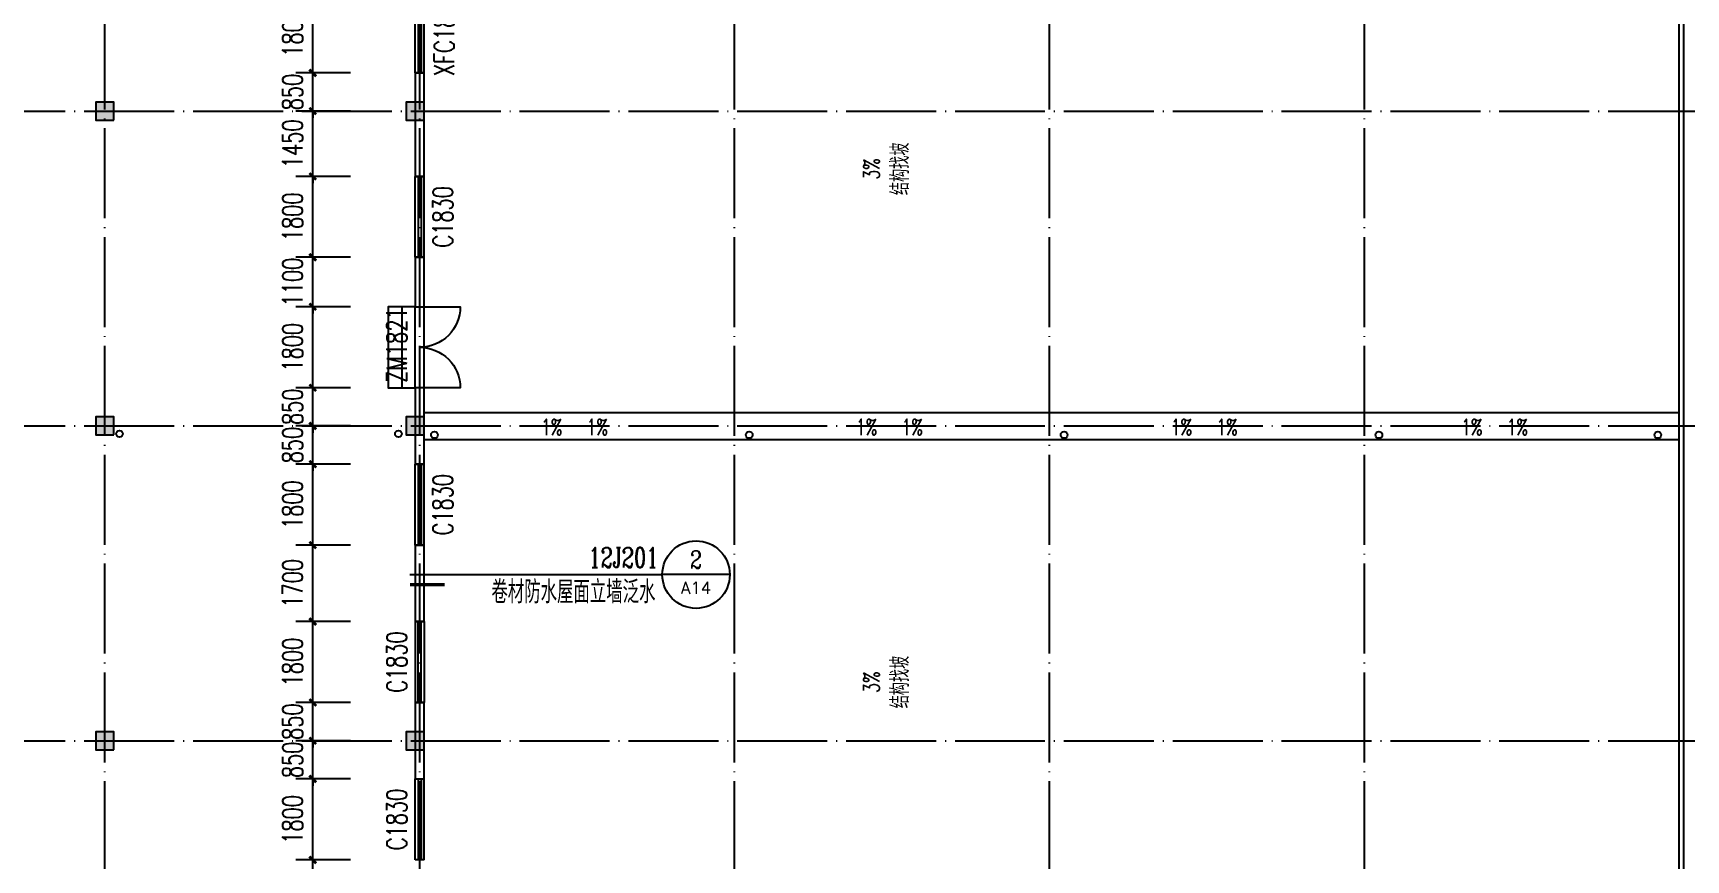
# Model space of a CAD drawing. Extents: x -4747 to 1060961, y -766984 to 396631.
# Drawn here: x 490947 to 527695, y -123078 to -104692 of the extents above; entities that cross this region are included whole.
import ezdxf
from ezdxf.enums import TextEntityAlignment as Align

# ---------------------------------------------------------------- set-up
doc = ezdxf.new("R2010")
doc.units = 0
doc.header["$LTSCALE"] = 1000
doc.header["$MEASUREMENT"] = 0
doc.linetypes.add('DOTE', pattern=[2.42, 2, -0.2, 0.02, -0.2])
doc.layers.get('0').update_dxf_attribs({"linetype": 'CONTINUOUS'})
doc.layers.get('DEFPOINTS').update_dxf_attribs({"linetype": 'CONTINUOUS'})
for name, color, linetype in [('DIM_IDEN', 3, 'CONTINUOUS'), ('DIM_SYMB', 3, 'CONTINUOUS'), ('DOTE', 1, 'DOTE'), ('PUB_DIM', 3, 'CONTINUOUS'), ('PUB_TEXT', 7, 'CONTINUOUS'), ('STAIR', 2, 'CONTINUOUS'), ('WALL', 6, 'CONTINUOUS'), ('WINDOW', 4, 'CONTINUOUS'), ('WINDOW_TEXT', 7, 'CONTINUOUS'), ('屋面', 4, 'CONTINUOUS'), ('柱', 2, 'CONTINUOUS'), ('雨水管', 2, 'CONTINUOUS')]:
    doc.layers.add(name, color=color, linetype=linetype)
doc.styles.add('_TCH_DIM', font='SIMPLEX', dxfattribs={"bigfont": 'GBCBIG'})
doc.styles.add('_TCH_LABEL', font='COMPLEX', dxfattribs={"bigfont": 'GBCBIG'})
doc.styles.add('_TCH_WINDOW', font='SIMPLEX', dxfattribs={"height": 3.5, "bigfont": 'GBCBIG'})
doc.styles.add('DIM_FONT', font='SIMPLEX', dxfattribs={"width": 0.7, "bigfont": 'GBCBIG'})
doc.dimstyles.new('DIMN150', dxfattribs={"dimscale": 1.5, "dimtxt": 300, "dimasz": 100, "dimexe": 250, "dimexo": 300, "dimgap": 150, "dimtad": 1, "dimdec": 0, "dimzin": 0, "dimtxsty": 'DIM_FONT', "dimblk": 'ARCHTICK', "dimcen": 0.09, "dimclrt": 7, "dimazin": 3, "dimtfac": 1, "dimtdec": 0, "dimtix": 1, "dimtmove": 0, "dimatfit": 3, "dimtolj": 1, "dimtzin": 0})

# ---------------------------------------------------------------- blocks, each defined once
blk = doc.blocks.new('A$C4F142EB0')
at = {"layer": '柱'}
h = blk.add_hatch(color=256, dxfattribs=at)
h.paths.add_polyline_path([(21200, 41800), (21200, 42200), (20800, 42200), (20800, 41800)])
h.paths.add_polyline_path([(14300, 41800), (14300, 42200), (13900, 42200), (13900, 41800)])
h.paths.add_polyline_path([(7200, 41800), (7200, 42200), (6800, 42200), (6800, 41800)])
h.paths.add_polyline_path([(400, 41800), (400, 42200), (0, 42200), (0, 41800)])
h.paths.add_polyline_path([(21200, 34900), (21200, 35300), (20800, 35300), (20800, 34900)])
h.paths.add_polyline_path([(14300, 34900), (14300, 35300), (13900, 35300), (13900, 34900)])
h.paths.add_polyline_path([(7200, 34900), (7200, 35300), (6800, 35300), (6800, 34900)])
h.paths.add_polyline_path([(400, 34900), (400, 35300), (0, 35300), (0, 34900)])
h.paths.add_polyline_path([(21200, 27900), (21200, 28300), (20800, 28300), (20800, 27900)])
h.paths.add_polyline_path([(14300, 27900), (14300, 28300), (13900, 28300), (13900, 27900)])
h.paths.add_polyline_path([(7200, 27900), (7200, 28300), (6800, 28300), (6800, 27900)])
h.paths.add_polyline_path([(400, 27900), (400, 28300), (0, 28300), (0, 27900)])
h.paths.add_polyline_path([(21200, 20900), (21200, 21300), (20800, 21300), (20800, 20900)])
h.paths.add_polyline_path([(14300, 20900), (14300, 21300), (13900, 21300), (13900, 20900)])
h.paths.add_polyline_path([(7200, 20800), (7200, 21200), (6800, 21200), (6800, 20800)])
h.paths.add_polyline_path([(400, 20800), (400, 21200), (0, 21200), (0, 20800)])
h.paths.add_polyline_path([(7200, 18000), (7200, 18400), (6800, 18400), (6800, 18000)])
h.paths.add_polyline_path([(400, 18000), (400, 18400), (0, 18400), (0, 18000)])
h.paths.add_polyline_path([(21200, 13900), (21200, 14300), (20800, 14300), (20800, 13900)])
h.paths.add_polyline_path([(14300, 13900), (14300, 14300), (13900, 14300), (13900, 13900)])
h.paths.add_polyline_path([(7200, 13800), (7200, 14200), (6800, 14200), (6800, 13800)])
h.paths.add_polyline_path([(400, 13900), (400, 14300), (0, 14300), (0, 13900)])
h.paths.add_polyline_path([(35200, 6800), (35200, 7200), (34800, 7200), (34800, 6800)])
h.paths.add_polyline_path([(28300, 6800), (28300, 7200), (27900, 7200), (27900, 6800)])
h.paths.add_polyline_path([(21200, 6900), (21200, 7300), (20800, 7300), (20800, 6900)])
h.paths.add_polyline_path([(14300, 6900), (14300, 7300), (13900, 7300), (13900, 6900)])
h.paths.add_polyline_path([(7200, 6900), (7200, 7300), (6800, 7300), (6800, 6900)])
h.paths.add_polyline_path([(400, 6900), (400, 7300), (0, 7300), (0, 6900)])
h.paths.add_polyline_path([(35200, 0), (35200, 400), (34800, 400), (34800, 0)])
h.paths.add_polyline_path([(28300, 0), (28300, 400), (27900, 400), (27900, 0)])
h.paths.add_polyline_path([(21200, 0), (21200, 400), (20800, 400), (20800, 0)])
h.paths.add_polyline_path([(14300, 0), (14300, 400), (13900, 400), (13900, 0)])
h.paths.add_polyline_path([(7200, 0), (7200, 400), (6800, 400), (6800, 0)])
h.paths.add_polyline_path([(400, 0), (400, 400), (0, 400), (0, 0)])
for points in [[(14300, 27900), (14300, 28300), (13900, 28300), (13900, 27900)], [(21200, 27900), (21200, 28300), (20800, 28300), (20800, 27900)], [(14300, 20900), (14300, 21300), (13900, 21300), (13900, 20900)], [(21200, 20900), (21200, 21300), (20800, 21300), (20800, 20900)], [(14300, 13900), (14300, 14300), (13900, 14300), (13900, 13900)], [(21200, 13900), (21200, 14300), (20800, 14300), (20800, 13900)]]:
    blk.add_lwpolyline(points, close=True, dxfattribs=at)
blk = doc.blocks.new('_ARCHTICK')
at = {"color": 0, "linetype": 'BYBLOCK', "const_width": 0.4}
blk.add_lwpolyline([(-0.5, -0.5), (0.5, 0.5)], dxfattribs=at)
blk = doc.blocks.new('*D852')
at = {"layer": 'DEFPOINTS', "color": 0}
for p in [(497166, -123078), (498456, -123078), (498456, -124778)]:
    blk.add_point(p, dxfattribs=at)
at = {"layer": 'PUB_DIM', "color": 0}
for p, q in [((498006, -123078), (496791, -123078)), ((497166, -124778), (497166, -123078)), ((498006, -124778), (496791, -124778))]:
    blk.add_line(p, q, dxfattribs=at)
at = {"layer": 'PUB_DIM', "color": 0, "xscale": 150, "yscale": 150, "zscale": 150}
for p, rotation in [((497166, -123078), 90), ((497166, -124778), 270)]:
    blk.add_blockref('_ARCHTICK', p, dxfattribs=dict(at, rotation=rotation))
at = {"layer": 'PUB_DIM', "color": 7, "insert": (496716, -123928), "char_height": 450, "attachment_point": 5, "rotation": 90, "style": 'DIM_FONT'}
blk.add_mtext('\\A1;1700', dxfattribs=at)
blk = doc.blocks.new('*D853')
at = {"layer": 'DEFPOINTS', "color": 0}
for p in [(497166, -121278), (498456, -121278), (498456, -123078)]:
    blk.add_point(p, dxfattribs=at)
at = {"layer": 'PUB_DIM', "color": 0}
for p, q in [((498006, -121278), (496791, -121278)), ((497166, -123078), (497166, -121278)), ((498006, -123078), (496791, -123078))]:
    blk.add_line(p, q, dxfattribs=at)
at = {"layer": 'PUB_DIM', "color": 0, "xscale": 150, "yscale": 150, "zscale": 150}
for p, rotation in [((497166, -121278), 90), ((497166, -123078), 270)]:
    blk.add_blockref('_ARCHTICK', p, dxfattribs=dict(at, rotation=rotation))
at = {"layer": 'PUB_DIM', "color": 7, "insert": (496716, -122178), "char_height": 450, "attachment_point": 5, "rotation": 90, "style": 'DIM_FONT'}
blk.add_mtext('\\A1;1800', dxfattribs=at)
blk = doc.blocks.new('*D854')
at = {"layer": 'DEFPOINTS', "color": 0}
for p in [(497166, -120428), (498456, -120428), (498456, -121278)]:
    blk.add_point(p, dxfattribs=at)
at = {"layer": 'PUB_DIM', "color": 0}
for p, q in [((498006, -120428), (496791, -120428)), ((497166, -120428), (497166, -120278)), ((497166, -121278), (497166, -120428)), ((498006, -121278), (496791, -121278)), ((497166, -121278), (497166, -121428))]:
    blk.add_line(p, q, dxfattribs=at)
at = {"layer": 'PUB_DIM', "color": 0, "xscale": 150, "yscale": 150, "zscale": 150}
for p, rotation in [((497166, -120428), 270), ((497166, -121278), 90)]:
    blk.add_blockref('_ARCHTICK', p, dxfattribs=dict(at, rotation=rotation))
at = {"layer": 'PUB_DIM', "color": 7, "insert": (496716, -120853), "char_height": 450, "attachment_point": 5, "rotation": 90, "style": 'DIM_FONT'}
blk.add_mtext('\\A1;850', dxfattribs=at)
blk = doc.blocks.new('*D855')
at = {"layer": 'DEFPOINTS', "color": 0}
for p in [(497166, -119578), (498456, -119578), (498456, -120428)]:
    blk.add_point(p, dxfattribs=at)
at = {"layer": 'PUB_DIM', "color": 0}
for p, q in [((497166, -119578), (497166, -119428)), ((498006, -119578), (496791, -119578)), ((497166, -120428), (497166, -119578)), ((498006, -120428), (496791, -120428)), ((497166, -120428), (497166, -120578))]:
    blk.add_line(p, q, dxfattribs=at)
at = {"layer": 'PUB_DIM', "color": 0, "xscale": 150, "yscale": 150, "zscale": 150}
for p, rotation in [((497166, -119578), 270), ((497166, -120428), 90)]:
    blk.add_blockref('_ARCHTICK', p, dxfattribs=dict(at, rotation=rotation))
at = {"layer": 'PUB_DIM', "color": 7, "insert": (496716, -120003), "char_height": 450, "attachment_point": 5, "rotation": 90, "style": 'DIM_FONT'}
blk.add_mtext('\\A1;850', dxfattribs=at)
blk = doc.blocks.new('*D856')
at = {"layer": 'DEFPOINTS', "color": 0}
for p in [(497166, -117778), (498456, -117778), (498456, -119578)]:
    blk.add_point(p, dxfattribs=at)
at = {"layer": 'PUB_DIM', "color": 0}
for p, q in [((498006, -117778), (496791, -117778)), ((497166, -119578), (497166, -117778)), ((498006, -119578), (496791, -119578))]:
    blk.add_line(p, q, dxfattribs=at)
at = {"layer": 'PUB_DIM', "color": 0, "xscale": 150, "yscale": 150, "zscale": 150}
for p, rotation in [((497166, -117778), 90), ((497166, -119578), 270)]:
    blk.add_blockref('_ARCHTICK', p, dxfattribs=dict(at, rotation=rotation))
at = {"layer": 'PUB_DIM', "color": 7, "insert": (496716, -118678), "char_height": 450, "attachment_point": 5, "rotation": 90, "style": 'DIM_FONT'}
blk.add_mtext('\\A1;1800', dxfattribs=at)
blk = doc.blocks.new('*D857')
at = {"layer": 'DEFPOINTS', "color": 0}
for p in [(497166, -116078), (498456, -116078), (498456, -117778)]:
    blk.add_point(p, dxfattribs=at)
at = {"layer": 'PUB_DIM', "color": 0}
for p, q in [((498006, -116078), (496791, -116078)), ((497166, -117778), (497166, -116078)), ((498006, -117778), (496791, -117778))]:
    blk.add_line(p, q, dxfattribs=at)
at = {"layer": 'PUB_DIM', "color": 0, "xscale": 150, "yscale": 150, "zscale": 150}
for p, rotation in [((497166, -116078), 90), ((497166, -117778), 270)]:
    blk.add_blockref('_ARCHTICK', p, dxfattribs=dict(at, rotation=rotation))
at = {"layer": 'PUB_DIM', "color": 7, "insert": (496716, -116928), "char_height": 450, "attachment_point": 5, "rotation": 90, "style": 'DIM_FONT'}
blk.add_mtext('\\A1;1700', dxfattribs=at)
blk = doc.blocks.new('*D858')
at = {"layer": 'DEFPOINTS', "color": 0}
for p in [(497166, -114278), (498456, -114278), (498456, -116078)]:
    blk.add_point(p, dxfattribs=at)
at = {"layer": 'PUB_DIM', "color": 0}
for p, q in [((498006, -114278), (496791, -114278)), ((497166, -116078), (497166, -114278)), ((498006, -116078), (496791, -116078))]:
    blk.add_line(p, q, dxfattribs=at)
at = {"layer": 'PUB_DIM', "color": 0, "xscale": 150, "yscale": 150, "zscale": 150}
for p, rotation in [((497166, -114278), 90), ((497166, -116078), 270)]:
    blk.add_blockref('_ARCHTICK', p, dxfattribs=dict(at, rotation=rotation))
at = {"layer": 'PUB_DIM', "color": 7, "insert": (496716, -115178), "char_height": 450, "attachment_point": 5, "rotation": 90, "style": 'DIM_FONT'}
blk.add_mtext('\\A1;1800', dxfattribs=at)
blk = doc.blocks.new('*D859')
at = {"layer": 'DEFPOINTS', "color": 0}
for p in [(497166, -113428), (498456, -113428), (498456, -114278)]:
    blk.add_point(p, dxfattribs=at)
at = {"layer": 'PUB_DIM', "color": 0}
for p, q in [((498006, -113428), (496791, -113428)), ((497166, -113428), (497166, -113278)), ((497166, -114278), (497166, -113428)), ((498006, -114278), (496791, -114278)), ((497166, -114278), (497166, -114428))]:
    blk.add_line(p, q, dxfattribs=at)
at = {"layer": 'PUB_DIM', "color": 0, "xscale": 150, "yscale": 150, "zscale": 150}
for p, rotation in [((497166, -113428), 270), ((497166, -114278), 90)]:
    blk.add_blockref('_ARCHTICK', p, dxfattribs=dict(at, rotation=rotation))
at = {"layer": 'PUB_DIM', "color": 7, "insert": (496716, -113853), "char_height": 450, "attachment_point": 5, "rotation": 90, "style": 'DIM_FONT'}
blk.add_mtext('\\A1;850', dxfattribs=at)
blk = doc.blocks.new('*D860')
at = {"layer": 'DEFPOINTS', "color": 0}
for p in [(497166, -112578), (498456, -112578), (498456, -113428)]:
    blk.add_point(p, dxfattribs=at)
at = {"layer": 'PUB_DIM', "color": 0}
for p, q in [((497166, -112578), (497166, -112428)), ((498006, -112578), (496791, -112578)), ((497166, -113428), (497166, -112578)), ((498006, -113428), (496791, -113428)), ((497166, -113428), (497166, -113578))]:
    blk.add_line(p, q, dxfattribs=at)
at = {"layer": 'PUB_DIM', "color": 0, "xscale": 150, "yscale": 150, "zscale": 150}
for p, rotation in [((497166, -112578), 270), ((497166, -113428), 90)]:
    blk.add_blockref('_ARCHTICK', p, dxfattribs=dict(at, rotation=rotation))
at = {"layer": 'PUB_DIM', "color": 7, "insert": (496716, -113003), "char_height": 450, "attachment_point": 5, "rotation": 90, "style": 'DIM_FONT'}
blk.add_mtext('\\A1;850', dxfattribs=at)
blk = doc.blocks.new('*D861')
at = {"layer": 'DEFPOINTS', "color": 0}
for p in [(497166, -110778), (498456, -110778), (498456, -112578)]:
    blk.add_point(p, dxfattribs=at)
at = {"layer": 'PUB_DIM', "color": 0}
for p, q in [((498006, -110778), (496791, -110778)), ((497166, -112578), (497166, -110778)), ((498006, -112578), (496791, -112578))]:
    blk.add_line(p, q, dxfattribs=at)
at = {"layer": 'PUB_DIM', "color": 0, "xscale": 150, "yscale": 150, "zscale": 150}
for p, rotation in [((497166, -110778), 90), ((497166, -112578), 270)]:
    blk.add_blockref('_ARCHTICK', p, dxfattribs=dict(at, rotation=rotation))
at = {"layer": 'PUB_DIM', "color": 7, "insert": (496716, -111678), "char_height": 450, "attachment_point": 5, "rotation": 90, "style": 'DIM_FONT'}
blk.add_mtext('\\A1;1800', dxfattribs=at)
blk = doc.blocks.new('*D862')
at = {"layer": 'DEFPOINTS', "color": 0}
for p in [(497166, -109678), (498456, -109678), (498456, -110778)]:
    blk.add_point(p, dxfattribs=at)
at = {"layer": 'PUB_DIM', "color": 0}
for p, q in [((498006, -109678), (496791, -109678)), ((497166, -109678), (497166, -109528)), ((497166, -110778), (497166, -109678)), ((498006, -110778), (496791, -110778)), ((497166, -110778), (497166, -110928))]:
    blk.add_line(p, q, dxfattribs=at)
at = {"layer": 'PUB_DIM', "color": 0, "xscale": 150, "yscale": 150, "zscale": 150}
for p, rotation in [((497166, -109678), 270), ((497166, -110778), 90)]:
    blk.add_blockref('_ARCHTICK', p, dxfattribs=dict(at, rotation=rotation))
at = {"layer": 'PUB_DIM', "color": 7, "insert": (496716, -110228), "char_height": 450, "attachment_point": 5, "rotation": 90, "style": 'DIM_FONT'}
blk.add_mtext('\\A1;1100', dxfattribs=at)
blk = doc.blocks.new('*D863')
at = {"layer": 'DEFPOINTS', "color": 0}
for p in [(497166, -107878), (498456, -107878), (498456, -109678)]:
    blk.add_point(p, dxfattribs=at)
at = {"layer": 'PUB_DIM', "color": 0}
for p, q in [((498006, -107878), (496791, -107878)), ((497166, -109678), (497166, -107878)), ((498006, -109678), (496791, -109678))]:
    blk.add_line(p, q, dxfattribs=at)
at = {"layer": 'PUB_DIM', "color": 0, "xscale": 150, "yscale": 150, "zscale": 150}
for p, rotation in [((497166, -107878), 90), ((497166, -109678), 270)]:
    blk.add_blockref('_ARCHTICK', p, dxfattribs=dict(at, rotation=rotation))
at = {"layer": 'PUB_DIM', "color": 7, "insert": (496716, -108778), "char_height": 450, "attachment_point": 5, "rotation": 90, "style": 'DIM_FONT'}
blk.add_mtext('\\A1;1800', dxfattribs=at)
blk = doc.blocks.new('*D864')
at = {"layer": 'DEFPOINTS', "color": 0}
for p in [(497166, -106428), (498456, -106428), (498456, -107878)]:
    blk.add_point(p, dxfattribs=at)
at = {"layer": 'PUB_DIM', "color": 0}
for p, q in [((498006, -106428), (496791, -106428)), ((497166, -106428), (497166, -106278)), ((497166, -107878), (497166, -106428)), ((498006, -107878), (496791, -107878)), ((497166, -107878), (497166, -108028))]:
    blk.add_line(p, q, dxfattribs=at)
at = {"layer": 'PUB_DIM', "color": 0, "xscale": 150, "yscale": 150, "zscale": 150}
for p, rotation in [((497166, -106428), 270), ((497166, -107878), 90)]:
    blk.add_blockref('_ARCHTICK', p, dxfattribs=dict(at, rotation=rotation))
at = {"layer": 'PUB_DIM', "color": 7, "insert": (496716, -107153), "char_height": 450, "attachment_point": 5, "rotation": 90, "style": 'DIM_FONT'}
blk.add_mtext('\\A1;1450', dxfattribs=at)
blk = doc.blocks.new('*D865')
at = {"layer": 'DEFPOINTS', "color": 0}
for p in [(497166, -105578), (498456, -105578), (498456, -106428)]:
    blk.add_point(p, dxfattribs=at)
at = {"layer": 'PUB_DIM', "color": 0}
for p, q in [((497166, -105578), (497166, -105428)), ((498006, -105578), (496791, -105578)), ((497166, -106428), (497166, -105578)), ((498006, -106428), (496791, -106428)), ((497166, -106428), (497166, -106578))]:
    blk.add_line(p, q, dxfattribs=at)
at = {"layer": 'PUB_DIM', "color": 0, "xscale": 150, "yscale": 150, "zscale": 150}
for p, rotation in [((497166, -105578), 270), ((497166, -106428), 90)]:
    blk.add_blockref('_ARCHTICK', p, dxfattribs=dict(at, rotation=rotation))
at = {"layer": 'PUB_DIM', "color": 7, "insert": (496716, -106003), "char_height": 450, "attachment_point": 5, "rotation": 90, "style": 'DIM_FONT'}
blk.add_mtext('\\A1;850', dxfattribs=at)
blk = doc.blocks.new('*D866')
at = {"layer": 'DEFPOINTS', "color": 0}
for p in [(497166, -103778), (498456, -103778), (498456, -105578)]:
    blk.add_point(p, dxfattribs=at)
at = {"layer": 'PUB_DIM', "color": 0}
for p, q in [((498006, -103778), (496791, -103778)), ((497166, -105578), (497166, -103778)), ((498006, -105578), (496791, -105578))]:
    blk.add_line(p, q, dxfattribs=at)
at = {"layer": 'PUB_DIM', "color": 0, "xscale": 150, "yscale": 150, "zscale": 150}
for p, rotation in [((497166, -103778), 90), ((497166, -105578), 270)]:
    blk.add_blockref('_ARCHTICK', p, dxfattribs=dict(at, rotation=rotation))
at = {"layer": 'PUB_DIM', "color": 7, "insert": (496716, -104678), "char_height": 450, "attachment_point": 5, "rotation": 90, "style": 'DIM_FONT'}
blk.add_mtext('\\A1;1800', dxfattribs=at)
blk = doc.blocks.new('$WINLIB2D$00000001')
at = {"color": 0}
for points in [[(-0.5, 0.5), (-0.5, -0.5)], [(-0.5, 0.5), (0.5, 0.5)], [(0.5, -0.5), (0.5, 0.5)], [(0.5, 0.167), (-0.5, 0.167)], [(0.5, -0.167), (-0.5, -0.167)], [(-0.5, -0.5), (0.5, -0.5)]]:
    blk.add_lwpolyline(points, dxfattribs=at)

msp = doc.modelspace()

# ---------------------------------------------------------------- linework, layer by layer
at = {"layer": 'DIM_IDEN'}
for p, q in [((499327.5, -116733.8), (501395.9, -116733.8)), ((501395.9, -116733.8), (504937.4, -116733.8)), ((506437.4, -116733.8), (504937.4, -116733.8))]:
    msp.add_line(p, q, dxfattribs=at)
at = {"layer": 'DIM_IDEN', "const_width": 75}
msp.add_lwpolyline([(499327.5, -116958.8), (500095.7, -116958.8)], dxfattribs=at)
at = {"layer": 'DIM_IDEN'}
msp.add_circle((505687.4, -116733.8), 750, dxfattribs=at)
at = {"layer": 'DIM_SYMB', "linetype": 'BYBLOCK'}
for points in [[(509892, -105207.9, 0, 0, 0), (509892, -109876.8, 96, 0, 0), (509892, -110236.8, 0, 0, 0)], [(502115.1, -113454, 0, 0, 0), (501292.5, -113454, 96, 0, 0), (500932.5, -113454, 0, 0, 0)], [(503788.8, -113454, 0, 0, 0), (504611.5, -113454, 96, 0, 0), (504971.5, -113454, 0, 0, 0)], [(509115.1, -113454, 0, 0, 0), (508292.5, -113454, 96, 0, 0), (507932.5, -113454, 0, 0, 0)], [(510788.8, -113454, 0, 0, 0), (511611.5, -113454, 96, 0, 0), (511971.5, -113454, 0, 0, 0)], [(516115.1, -113454, 0, 0, 0), (515292.5, -113454, 96, 0, 0), (514932.5, -113454, 0, 0, 0)], [(517788.8, -113454, 0, 0, 0), (518611.5, -113454, 96, 0, 0), (518971.5, -113454, 0, 0, 0)], [(522570.2, -113454, 0, 0, 0), (521747.6, -113454, 96, 0, 0), (521387.6, -113454, 0, 0, 0)], [(524243.9, -113454, 0, 0, 0), (525066.5, -113454, 96, 0, 0), (525426.5, -113454, 0, 0, 0)], [(509892, -121649, 0, 0, 0), (509892, -116980.1, 96, 0, 0), (509892, -116620.1, 0, 0, 0)]]:
    msp.add_lwpolyline(points, format="xyseb", dxfattribs=at)
at = {"layer": 'DOTE'}
for p, q in [((492544.9, -135428.4), (492544.9, -91428.4)), ((499544.9, -135428.4), (499544.9, -91428.4)), ((506544.9, -135428.4), (506544.9, -91428.4)), ((513544.9, -135428.4), (513544.9, -91428.4)), ((520544.9, -135428.4), (520544.9, -91428.4)), ((527544.9, -135428.4), (527544.9, -91428.4)), ((475144.9, -106428.4), (579844.9, -106428.4)), ((475144.9, -113428.4), (579844.9, -113428.4)), ((475144.9, -120428.4), (579844.9, -120428.4))]:
    msp.add_line(p, q, dxfattribs=at)
at = {"layer": 'STAIR'}
for points in [[(499144.9, -110778.4), (498844.9, -110778.4), (498844.9, -112578.4), (499144.9, -112578.4)], [(499444.9, -110778.4), (499144.9, -110778.4), (499144.9, -112578.4), (499444.9, -112578.4)]]:
    msp.add_lwpolyline(points, dxfattribs=at)
at = {"layer": 'WALL'}
for p, q in [((499644.9, -105578.4), (499444.9, -105578.4)), ((499444.9, -105578.4), (499444.9, -107878.4)), ((499644.9, -107878.4), (499644.9, -105578.4)), ((499444.9, -107878.4), (499644.9, -107878.4)), ((499644.9, -109678.4), (499444.9, -109678.4)), ((499444.9, -109678.4), (499444.9, -110778.4)), ((499644.9, -110778.4), (499644.9, -109678.4)), ((499444.9, -110778.4), (499644.9, -110778.4)), ((499644.9, -112578.4), (499444.9, -112578.4)), ((499444.9, -112578.4), (499444.9, -114278.4)), ((499644.9, -114278.4), (499644.9, -112578.4)), ((499444.9, -114278.4), (499644.9, -114278.4)), ((499644.9, -116078.4), (499444.9, -116078.4)), ((499444.9, -116078.4), (499444.9, -117778.4)), ((499644.9, -117778.4), (499644.9, -116078.4)), ((499444.9, -117778.4), (499644.9, -117778.4)), ((499644.9, -119578.4), (499444.9, -119578.4)), ((499444.9, -119578.4), (499444.9, -121278.4)), ((499644.9, -121278.4), (499644.9, -119578.4)), ((499444.9, -121278.4), (499644.9, -121278.4))]:
    msp.add_line(p, q, dxfattribs=at)
at = {"layer": 'WINDOW'}
for p, q in [((499444.9, -112578.4), (499444.9, -110778.4)), ((499644.9, -112578.4), (499644.9, -110778.4))]:
    msp.add_line(p, q, dxfattribs=at)
at = {"layer": 'WINDOW', "extrusion": (0, 0, -1)}
msp.add_lwpolyline([(-499544.9, -110778.4), (-500444.9, -110778.4, 0.4142136), (-499544.9, -111678.4, 0.4142136), (-500444.9, -112578.4), (-499544.9, -112578.4)], format="xyb", dxfattribs=at)
at = {"layer": '屋面'}
for points in [[(527544.9, -134528.4), (527544.9, -92328.4)], [(527644.9, -134528.4), (527644.9, -92328.4)], [(499644.9, -113128.4), (527544.9, -113128.4)], [(499644.9, -113728.4), (527544.9, -113728.4)]]:
    msp.add_lwpolyline(points, dxfattribs=at)
at = {"layer": '雨水管'}
for centre in [(492869.9, -113603.4), (499069.9, -113603.4), (499869.9, -113628.4), (506869.9, -113628.4), (513869.9, -113628.4), (520869.9, -113628.4), (527069.9, -113628.4)]:
    msp.add_circle(centre, 75, dxfattribs=at)

# ---------------------------------------------------------------- block references
at = {"layer": 'WINDOW'}
ref = msp.add_blockref('$WINLIB2D$00000001', (499544.9, -104678.4), dxfattribs=dict(at, xscale=1800, yscale=200, zscale=1800, rotation=90))
ref.add_attrib('A', 'XFC1830', (500312.9, -105645.9), dxfattribs={"layer": 'WINDOW_TEXT', "height": 446.25, "rotation": 90, "style": '_TCH_WINDOW', "width": 0.705882})
ref = msp.add_blockref('$WINLIB2D$00000001', (499544.9, -108778.4), dxfattribs=dict(at, xscale=1800, yscale=200, zscale=1800, rotation=90.0000000000005))
ref.add_attrib('A', 'C1830', (500280.5, -109460.9), dxfattribs={"layer": 'WINDOW_TEXT', "height": 446.25, "rotation": 90, "style": '_TCH_WINDOW', "width": 0.705882})
ref = msp.add_blockref('$WINLIB2D$00000001', (499544.9, -115178.4), dxfattribs=dict(at, xscale=1800, yscale=200, zscale=1800, rotation=90))
ref.add_attrib('A', 'C1830', (500280.5, -115860.9), dxfattribs={"layer": 'WINDOW_TEXT', "height": 446.25, "rotation": 90, "style": '_TCH_WINDOW', "width": 0.705882})
ref = msp.add_blockref('$WINLIB2D$00000001', (499544.9, -118678.4), dxfattribs=dict(at, xscale=-1800, yscale=-200, zscale=-1800, rotation=90))
ref.add_attrib('A', 'C1830', (499255.5, -119360.9), dxfattribs={"layer": 'WINDOW_TEXT', "height": 446.25, "rotation": 90, "style": '_TCH_WINDOW', "width": 0.705882})
ref = msp.add_blockref('$WINLIB2D$00000001', (499544.9, -122178.4), dxfattribs=dict(at, xscale=1800, yscale=-200, zscale=1800, rotation=90))
ref.add_attrib('A', 'C1830', (499255.5, -122860.9), dxfattribs={"layer": 'WINDOW_TEXT', "height": 446.25, "rotation": 90, "style": '_TCH_WINDOW', "width": 0.705882})
at = {"layer": '柱'}
msp.add_blockref('A$C4F142EB0', (478444.9, -134528.4), dxfattribs=at)

# ---------------------------------------------------------------- texts
at = {"layer": 'PUB_TEXT', "linetype": 'BYBLOCK', "style": '_TCH_DIM'}
for p in [(510423.1, -108294.3), (510423.1, -119706.4)]:
    msp.add_text('结构找坡', height=405.11, rotation=90, dxfattribs=at).set_placement(p)
at = {"layer": 'PUB_TEXT', "linetype": 'BYBLOCK', "style": '_TCH_DIM', "width": 0.705882}
for p in [(509766, -107950.4), (509766, -119362.5)]:
    msp.add_text('3%%%', height=357, rotation=90, dxfattribs=at).set_placement(p)
for p in [(502241.1, -113632.5), (503254.8, -113632.5), (509241.1, -113632.5), (510254.8, -113632.5), (516241.1, -113632.5), (517254.8, -113632.5), (522696.2, -113632.5), (523709.9, -113632.5)]:
    msp.add_text('1%%%', height=357, dxfattribs=at).set_placement(p)
at = {"layer": 'PUB_TEXT', "style": '_TCH_LABEL', "width": 0.705882}
msp.add_text('12J201', height=446.25, dxfattribs=at).set_placement((503294.9, -116576.3))
at = {"layer": 'PUB_TEXT', "style": '_TCH_LABEL'}
for s, height, p, p2 in [('2', 391.5, (505556.9, -116595), (505817.9, -116595)), ('A14', 271.71, (505351, -117164.9), (506023.8, -117164.9))]:
    msp.add_text(s, height=height, dxfattribs=at).set_placement(p, p2, align=Align.FIT)
msp.add_text('卷材防水屋面立墙泛水', height=506.38, dxfattribs=at).set_placement((501138.4, -117371.6))
at = {"layer": 'WINDOW_TEXT', "style": '_TCH_WINDOW', "width": 0.705882}
msp.add_text('ZM1821', height=446.25, rotation=90, dxfattribs=at).set_placement((499255.5, -112465.9))

# ---------------------------------------------------------------- dimensions: what is measured, and where the dimension line sits
at = {"layer": 'PUB_DIM'}
for p1, p2, picture, middle in [((498456.5, -105578.4), (498456.5, -103778.4), '*D866', (496716, -104678.4)), ((498456.5, -106428.4), (498456.5, -105578.4), '*D865', (496716, -106003.4)), ((498456.5, -107878.4), (498456.5, -106428.4), '*D864', (496716, -107153.4)), ((498456.5, -109678.4), (498456.5, -107878.4), '*D863', (496716, -108778.4)), ((498456.5, -110778.4), (498456.5, -109678.4), '*D862', (496716, -110228.4)), ((498456.5, -112578.4), (498456.5, -110778.4), '*D861', (496716, -111678.4)), ((498456.5, -113428.4), (498456.5, -112578.4), '*D860', (496716, -113003.4)), ((498456.5, -114278.4), (498456.5, -113428.4), '*D859', (496716, -113853.4)), ((498456.5, -116078.4), (498456.5, -114278.4), '*D858', (496716, -115178.4)), ((498456.5, -117778.4), (498456.5, -116078.4), '*D857', (496716, -116928.4)), ((498456.5, -119578.4), (498456.5, -117778.4), '*D856', (496716, -118678.4)), ((498456.5, -120428.4), (498456.5, -119578.4), '*D855', (496716, -120003.4)), ((498456.5, -121278.4), (498456.5, -120428.4), '*D854', (496716, -120853.4)), ((498456.5, -123078.4), (498456.5, -121278.4), '*D853', (496716, -122178.4)), ((498456.5, -124778.4), (498456.5, -123078.4), '*D852', (496716, -123928.4))]:
    dim = msp.add_aligned_dim(p1=p1, p2=p2, distance=1290.5, dimstyle='DIMN150', dxfattribs=at)
    dim.commit()
    dim.dimension.update_dxf_attribs({"geometry": picture, "text_midpoint": middle})

doc.saveas('drawing.dxf')
